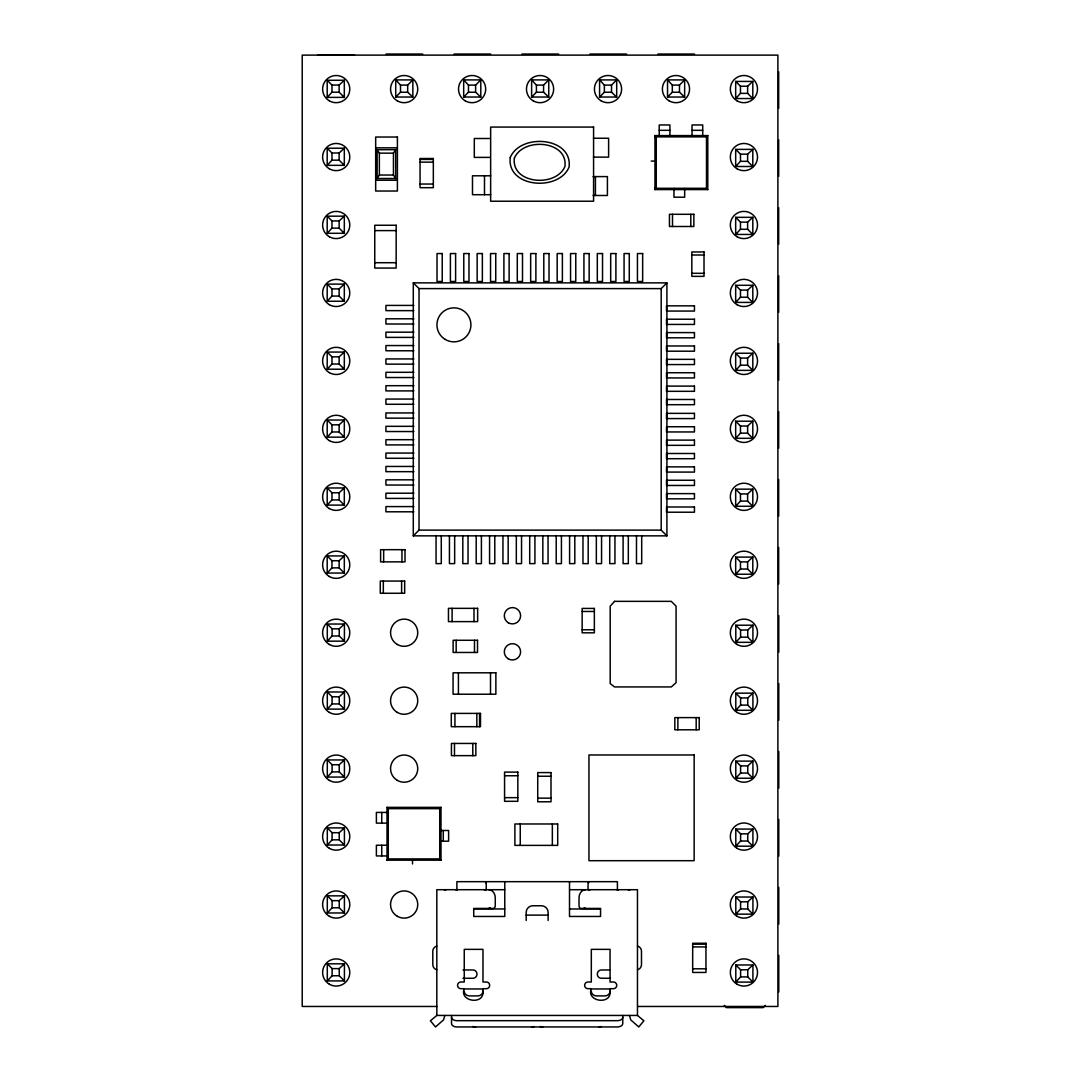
<?xml version="1.0" encoding="UTF-8"?>
<svg xmlns="http://www.w3.org/2000/svg" width="1081" height="1081" viewBox="0 0 1081 1081"><rect width="100%" height="100%" fill="white"/><g stroke="black" fill="none" stroke-linecap="round" stroke-linejoin="round"><path stroke-width="1.5" d="M655.762 186.905L654.964 189.58L707.785 189.58L707.785 135.584L654.964 135.584L654.964 189.58L656.248 188.297L656.248 136.868L654.964 135.584L655.762 138.26M377.134 178.5L379.35 175.041L379.35 153.151L377.134 149.691L395.687 149.691L395.687 178.5L377.134 178.5L377.134 149.691M395.687 178.5L393.457 175.041L393.457 153.151L395.687 149.691M327.192 97.385L331.975 92.209L331.975 85.061L327.192 80.264L327.192 97.385L344.312 97.385L344.312 80.264L327.192 80.264M327.192 165.339L331.975 160.164L331.975 153.002L327.192 148.219L344.312 148.219L344.312 165.339L327.192 165.339L327.192 148.219M327.192 233.293L331.975 228.118L331.975 220.956L327.192 216.173L327.192 233.293L344.312 233.293L344.312 216.173L327.192 216.173M327.192 301.248L331.975 296.059L331.975 288.911L327.192 284.114L344.312 284.114L344.312 301.248L327.192 301.248L327.192 284.114M327.192 369.202L331.975 364.013L331.975 356.865L327.192 352.068L344.312 352.068L344.312 369.202L327.192 369.202L327.192 352.068M327.192 437.143L331.975 431.968L331.975 424.819L327.192 420.023L344.312 420.023L344.312 437.143L327.192 437.143L327.192 420.023M327.192 505.097L331.975 499.922L331.975 492.774L327.192 487.977L327.192 505.097L344.312 505.097L344.312 487.977L327.192 487.977M735.675 98.547L740.471 93.371L740.471 86.223L735.675 81.426L735.675 98.547L752.808 98.547L752.808 81.426L735.675 81.426M327.192 573.052L331.975 567.876L331.975 560.728L327.192 555.931L327.192 573.052L344.312 573.052L344.312 555.931L327.192 555.931M735.675 166.501L740.471 161.326L740.471 154.178L735.675 149.381L752.808 149.381L752.808 166.501L735.675 166.501L735.675 149.381M327.3 641.155L332.097 635.979L332.097 628.831L327.3 624.034L344.42 624.034L344.42 641.155L327.3 641.155L327.3 624.034M735.675 234.455L740.471 229.28L740.471 222.132L735.675 217.335L752.808 217.335L752.808 234.455L735.675 234.455L735.675 217.335M327.3 709.109L332.097 703.934L332.097 696.786L327.3 691.989L327.3 709.109L344.42 709.109L344.42 691.989L327.3 691.989M735.675 302.41L740.471 297.234L740.471 290.086L735.675 285.289L752.808 285.289L752.808 302.41L735.675 302.41L735.675 285.289M327.3 777.063L332.097 771.888L332.097 764.74L327.3 759.943L327.3 777.063L344.42 777.063L344.42 759.943L327.3 759.943M735.675 370.364L740.471 365.189L740.471 358.041L735.675 353.244L752.808 353.244L752.808 370.364L735.675 370.364L735.675 353.244M327.3 845.018L332.097 839.842L332.097 832.694L327.3 827.897L344.42 827.897L344.42 845.018L327.3 845.018L327.3 827.897M735.675 438.318L740.471 433.143L740.471 425.995L735.675 421.198L735.675 438.318L752.808 438.318L752.808 421.198L735.675 421.198M327.3 912.972L332.097 907.797L332.097 900.649L327.3 895.852L327.3 912.972L344.42 912.972L344.42 895.852L327.3 895.852M735.675 506.273L740.471 501.098L740.471 493.949L735.675 489.153L752.808 489.153L752.808 506.273L735.675 506.273L735.675 489.153M327.3 980.926L332.097 975.751L332.097 968.603L327.3 963.806L344.42 963.806L344.42 980.926L327.3 980.926L327.3 963.806M735.675 574.227L740.471 569.052L740.471 561.89L735.675 557.107L752.808 557.107L752.808 574.227L735.675 574.227L735.675 557.107M735.796 642.33L740.593 637.155L740.593 630.007L735.796 625.21L752.917 625.21L752.917 642.33L735.796 642.33L735.796 625.21M735.796 710.285L740.593 705.109L740.593 697.961L735.796 693.164L752.917 693.164L752.917 710.285L735.796 710.285L735.796 693.164M735.796 778.239L740.593 773.064L740.593 765.916L735.796 761.119L752.917 761.119L752.917 778.239L735.796 778.239L735.796 761.119M735.796 846.193L740.593 841.018L740.593 833.856L735.796 829.073L752.917 829.073L752.917 846.193L735.796 846.193L735.796 829.073M735.796 914.148L740.593 908.959L740.593 901.811L735.796 897.027L752.917 897.027L752.917 914.148L735.796 914.148L735.796 897.027M735.796 982.102L740.593 976.913L740.593 969.765L735.796 964.968L752.917 964.968L752.917 982.102L735.796 982.102L735.796 964.968M395.727 97.033L400.51 92.236L407.672 92.236L412.847 97.033L412.847 79.913L395.727 79.913L395.727 97.033L412.847 97.033M395.727 79.913L400.51 85.088L407.672 85.088L412.847 79.913M463.681 97.033L468.465 92.236L475.613 92.236L480.802 97.033L480.802 79.913L463.681 79.913L463.681 97.033L480.802 97.033M463.681 79.913L468.465 85.088L475.613 85.088L480.802 79.913M531.622 97.033L536.419 92.236L543.567 92.236L548.756 97.033L548.756 79.913L531.622 79.913L531.622 97.033L548.756 97.033M531.622 79.913L536.419 85.088L543.567 85.088L548.756 79.913M599.577 97.033L604.374 92.236L611.522 92.236L616.697 97.033L616.697 79.913L599.577 79.913L599.577 97.033L616.697 97.033M599.577 79.913L604.374 85.088L611.522 85.088L616.697 79.913M667.531 97.033L672.328 92.236L679.476 92.236L684.651 97.033L684.651 79.913L667.531 79.913L667.531 97.033L684.651 97.033M667.531 79.913L672.328 85.088L679.476 85.088L684.651 79.913M707.785 189.58L706.501 188.297L706.501 136.868L707.785 135.584M413.293 535.852L419.023 530.122L419.023 288.6L413.293 282.871L413.293 535.852L666.909 535.852L666.909 282.871L413.293 282.871M419.023 288.6L661.194 288.6L666.909 282.871M387.012 860.179L388.282 858.909L439.724 858.909L440.994 860.179L440.994 807.372L387.012 807.372L387.012 860.179L440.994 860.179M387.012 807.372L388.282 808.656L439.724 808.656L440.994 807.372M765.348 1005.398L763.118 1007.627L726.5 1007.627L724.256 1005.398M331.975 85.061L339.137 85.061L344.312 80.264M331.975 153.002L339.137 153.002L344.312 148.219M331.975 220.956L339.137 220.956L344.312 216.173M331.975 288.911L339.137 288.911L344.312 284.114M331.975 356.865L339.137 356.865L344.312 352.068M331.975 424.819L339.137 424.819L344.312 420.023M740.471 86.223L747.62 86.223L752.808 81.426M331.975 492.774L339.137 492.774L344.312 487.977M740.471 154.178L747.62 154.178L752.808 149.381M331.975 560.728L339.137 560.728L344.312 555.931M740.471 222.132L747.62 222.132L752.808 217.335M332.097 628.831L339.245 628.831L344.42 624.034M740.471 290.086L747.62 290.086L752.808 285.289M332.097 696.786L339.245 696.786L344.42 691.989M740.471 358.041L747.62 358.041L752.808 353.244M332.097 764.74L339.245 764.74L344.42 759.943M740.471 425.995L747.62 425.995L752.808 421.198M332.097 832.694L339.245 832.694L344.42 827.897M740.471 493.949L747.62 493.949L752.808 489.153M332.097 900.649L339.245 900.649L344.42 895.852M740.471 561.89L747.62 561.89L752.808 557.107M332.097 968.603L339.245 968.603L344.42 963.806M740.593 630.007L747.741 630.007L752.917 625.21M740.593 697.961L747.741 697.961L752.917 693.164M740.593 765.916L747.741 765.916L752.917 761.119M740.593 833.856L747.741 833.856L752.917 829.073M740.593 901.811L747.741 901.811L752.917 897.027M740.593 969.765L747.741 969.765L752.917 964.968M629.439 1015.451L630.736 1019.856L638.763 1026.95L643.898 1020.775L637.466 1015.451L436.819 1015.451L430.4 1020.775L435.521 1026.95L443.561 1019.856L444.845 1015.451M617.143 890.041L618.737 889.704M628.493 890.041L630.088 889.704M386.093 54.05L422.712 54.05M454.047 54.05L490.666 54.05M522.001 54.05L558.62 54.05M589.956 54.05L626.575 54.05M657.91 54.05L694.529 54.05M317.882 54.969L354.5 54.969M331.975 92.209L339.137 92.209L344.312 97.385M740.471 93.371L747.62 93.371L752.808 98.547M659.221 130.315L669.923 130.315M692.029 130.315L702.718 130.315M656.248 136.868L706.501 136.868M593.469 138.246L608.617 138.246L608.617 157.137L593.469 157.137M489.463 138.503L474.302 138.503L474.302 157.394L489.463 157.394M375.675 147.827L397.403 147.827M379.35 153.151L393.457 153.151M420.063 159.407L433.332 159.407M331.975 160.164L339.137 160.164L344.312 165.339M651.194 161.083L655.208 161.083M740.471 161.326L747.62 161.326L752.808 166.501M420.063 162.15L433.332 162.15M379.35 175.041L393.457 175.041M490.72 175.798L472.492 175.798L472.492 194.702L490.72 194.702M593.077 176.595L607.414 176.595L607.414 195.485L593.077 195.485M375.675 180.23L397.403 180.23M420.063 184.04L433.332 184.04M656.248 188.297L706.501 188.297M331.975 228.118L339.137 228.118L344.312 233.293M740.471 229.28L747.62 229.28L752.808 234.455M374.756 230.604L396.159 230.604M691.826 255.008L704.015 255.008M374.756 262.71L396.159 262.71M691.826 273.304L704.015 273.304M331.975 296.059L339.137 296.059L344.312 301.248M740.471 297.234L747.62 297.234L752.808 302.41M413.861 305.423L385.931 305.423L385.931 310.639L413.861 310.639M413.861 318.8L385.931 318.8L385.931 324.016L413.861 324.016M413.861 332.178L385.931 332.178L385.931 337.394L413.861 337.394M413.861 345.555L385.931 345.555L385.931 350.771L413.861 350.771M413.861 358.933L385.931 358.933L385.931 364.148L413.861 364.148M331.975 364.013L339.137 364.013L344.312 369.202M740.471 365.189L747.62 365.189L752.808 370.364M413.861 372.31L385.931 372.31L385.931 377.526L413.861 377.526M413.861 385.687L385.931 385.687L385.931 390.903L413.861 390.903M413.861 399.065L385.931 399.065L385.931 404.28L413.861 404.28M413.861 412.942L385.931 412.942L385.931 418.158L413.861 418.158M413.861 426.319L385.931 426.319L385.931 431.535L413.861 431.535M331.975 431.968L339.137 431.968L344.312 437.143M740.471 433.143L747.62 433.143L752.808 438.318M413.861 439.697L385.931 439.697L385.931 444.913L413.861 444.913M413.861 453.074L385.931 453.074L385.931 458.29L413.861 458.29M413.861 466.452L385.931 466.452L385.931 471.667L413.861 471.667M413.861 479.829L385.931 479.829L385.931 485.045L413.861 485.045M413.861 493.206L385.931 493.206L385.931 498.422L413.861 498.422M331.975 499.922L339.137 499.922L344.312 505.097M740.471 501.098L747.62 501.098L752.808 506.273M413.861 506.584L385.931 506.584L385.931 511.799L413.861 511.799M419.023 530.122L661.194 530.122L666.909 535.852M331.975 567.876L339.137 567.876L344.312 573.052M740.471 569.052L747.62 569.052L752.808 574.227M582.159 611.468L594.361 611.468M582.159 629.777L594.361 629.777M332.097 635.979L339.245 635.979L344.42 641.155M740.593 637.155L747.741 637.155L752.917 642.33M332.097 703.934L339.245 703.934L344.42 709.109M740.593 705.109L747.741 705.109L752.917 710.285M332.097 771.888L339.245 771.888L344.42 777.063M740.593 773.064L747.741 773.064L752.917 778.239M504.57 775.753L517.84 775.753M537.73 776.239L550.999 776.239M504.57 797.656L517.84 797.656M537.73 798.143L550.999 798.143M387.552 812.426L376.391 812.426L376.391 823.127L387.552 823.127M440.629 830.492L448.615 830.492L448.615 841.194L440.629 841.194M332.097 839.842L339.245 839.842L344.42 845.018M740.593 841.018L747.741 841.018L752.917 846.193M387.552 845.234L376.391 845.234L376.391 855.936L387.552 855.936M504.773 889.704L436.819 889.704L436.819 1015.451M569.511 889.704L637.466 889.704L637.466 1015.451M332.097 907.797L339.245 907.797L344.42 912.972M473.735 908.972L504.773 908.972M569.511 908.972L600.55 908.972M740.593 908.959L747.741 908.959L752.917 914.148M526.177 915.121L548.121 915.121M692.678 944.172L705.947 944.172M692.678 946.915L705.947 946.915M692.678 968.806L705.947 968.806M463.006 969.968L472.938 969.968A4.013 4.013 0 0 1 476.951 973.981L476.951 974.251A4.013 4.013 0 0 1 472.938 978.264L462.952 978.264M609.63 969.968L601.36 969.968A4.013 4.013 0 0 0 597.347 973.981L597.347 974.251A4.013 4.013 0 0 0 601.36 978.264L610.414 978.264M332.097 975.751L339.245 975.751L344.42 980.926M740.593 976.913L747.741 976.913L752.917 982.102M464.249 988.966L482.977 988.966M591.321 988.966L610.049 988.966M437.156 1006.465L302.221 1006.465L302.221 55.117L777.888 55.117L777.888 1006.465L637.885 1006.465M455.547 889.704L457.141 890.041M444.196 889.704L445.791 890.041M778.779 615.589L778.779 652.194M778.779 683.53L778.779 720.149M778.779 751.484L778.779 788.103M778.779 819.439L778.779 856.057M778.779 887.393L778.779 924.012M778.779 955.347L778.779 991.966M778.671 71.805L778.671 108.424M778.671 139.76L778.671 176.379M778.671 207.714L778.671 244.333M778.671 275.669L778.671 312.287M778.671 343.623L778.671 380.228M778.671 411.564L778.671 448.183M778.671 479.518L778.671 516.137M778.671 547.472L778.671 584.091M747.62 86.223L747.62 93.371M747.62 154.178L747.62 161.326M747.62 222.132L747.62 229.28M747.62 290.086L747.62 297.234M747.62 358.041L747.62 365.189M747.62 425.995L747.62 433.143M747.62 493.949L747.62 501.098M747.62 561.89L747.62 569.052M747.741 630.007L747.741 637.155M747.741 697.961L747.741 705.109M747.741 765.916L747.741 773.064M747.741 833.856L747.741 841.018M747.741 901.811L747.741 908.959M747.741 969.765L747.741 976.913M702.718 136.138L702.718 124.964L692.029 124.964L692.029 136.138M696.178 717.608L696.178 729.797M690.8 214.295L690.8 226.497M684.665 188.472L684.665 197.201L673.963 197.201L673.963 188.472M679.476 85.088L679.476 92.236M677.882 717.608L677.882 729.797M672.504 214.295L672.504 226.497M672.328 85.088L672.328 92.236M669.923 136.138L669.923 124.964L659.221 124.964L659.221 136.138M661.194 288.6L661.194 530.122M641.695 535.69L641.695 563.62L636.479 563.62L636.479 535.69M628.318 535.69L628.318 563.62L623.102 563.62L623.102 535.69M622.751 1015.451L622.751 1023.612A5.351 3.338 0 0 1 617.4 1026.95L456.885 1026.95A5.351 3.338 0 0 1 451.534 1023.612L451.534 1015.451M617.4 889.704L617.4 881.677L456.885 881.677L456.885 889.704M614.94 535.69L614.94 563.62L609.725 563.62L609.725 535.69M611.522 85.088L611.522 92.236M604.374 85.088L604.374 92.236M601.563 535.69L601.563 563.62L596.347 563.62L596.347 535.69M595.415 176.595L595.415 195.485M588.645 881.677L588.645 882.758M588.186 535.69L588.186 563.62L582.97 563.62L582.97 535.69M588.05 881.677L588.05 889.704M574.808 535.69L574.808 563.62L569.592 563.62L569.592 535.69M569.511 881.677L569.511 916.458L600.55 916.458L600.55 908.432L581.213 908.432A2.675 2.189 -90 0 1 579.024 905.756L579.024 897.73A8.026 6.581 90 0 1 585.605 889.704M561.431 535.69L561.431 563.62L556.215 563.62L556.215 535.69M552.35 823.979L552.35 845.383M548.121 920.472L548.121 912.445A6.689 6.689 0 0 0 541.432 905.756L532.865 905.756A6.689 6.689 0 0 0 526.177 912.445L526.177 920.472M548.053 535.69L548.053 563.62L542.838 563.62L542.838 535.69M543.567 85.088L543.567 92.236M536.419 85.088L536.419 92.236M534.919 535.69L534.919 563.62L529.704 563.62L529.704 535.69M521.542 535.69L521.542 563.62L516.326 563.62L516.326 535.69M520.245 823.979L520.245 845.383M508.165 535.69L508.165 563.62L502.949 563.62L502.949 535.69M504.773 881.677L504.773 916.458L473.735 916.458L473.735 908.432L493.071 908.432A2.675 2.189 90 0 0 495.26 905.756L495.26 897.73A8.026 6.581 -90 0 0 488.693 889.704M494.787 535.69L494.787 563.62L489.571 563.62L489.571 535.69M490.517 672.814L490.517 694.218M486.234 881.677L486.234 889.704M485.653 881.677L485.653 882.758M484.491 175.798L484.491 194.702M481.41 535.69L481.41 563.62L476.194 563.62L476.194 535.69M479.572 713.406L479.572 726.675M476.843 713.406L476.843 726.675M475.613 85.088L475.613 92.236M474.478 640.276L474.478 652.465M473.991 608.346L473.991 621.616M472.789 743.444L472.789 755.646M468.465 85.088L468.465 92.236M468.032 535.69L468.032 563.62L462.817 563.62L462.817 535.69M458.412 672.814L458.412 694.218M456.168 640.276L456.168 652.465M454.939 713.406L454.939 726.675M454.655 535.69L454.655 563.62L449.439 563.62L449.439 535.69M454.493 743.444L454.493 755.646M452.101 608.346L452.101 621.616M443.264 830.492L443.264 841.194M441.278 535.69L441.278 563.62L436.062 563.62L436.062 535.69M439.724 808.656L439.724 858.909M412.51 859.949L412.51 863.962M407.672 85.088L407.672 92.236M401.956 549.675L401.956 561.863M401.619 581.065L401.619 593.266M400.51 85.088L400.51 92.236M388.282 808.656L388.282 858.909M383.66 549.675L383.66 561.863M383.323 581.065L383.323 593.266M381.742 812.426L381.742 823.127M381.742 845.234L381.742 855.936M339.137 85.061L339.137 92.209M339.137 153.002L339.137 160.164M339.137 220.956L339.137 228.118M339.137 288.911L339.137 296.059M339.137 356.865L339.137 364.013M339.137 424.819L339.137 431.968M339.137 492.774L339.137 499.922M339.137 560.728L339.137 567.876M339.245 628.831L339.245 635.979M339.245 696.786L339.245 703.934M339.245 764.74L339.245 771.888M339.245 832.694L339.245 839.842M339.245 900.649L339.245 907.797M339.245 968.603L339.245 975.751M637.52 946.064A5.351 5.351 0 0 1 641.479 951.239L641.479 964.617A5.351 5.351 0 0 1 637.52 969.779M436.778 946.064A5.351 5.351 0 0 0 432.805 951.239L432.805 964.617A5.351 5.351 0 0 0 436.778 969.779M610.049 991.277A5.351 4.635 0 0 1 604.698 995.912L596.671 995.912A5.351 4.635 0 0 1 591.321 991.277M482.977 991.277A5.351 4.635 0 0 1 477.626 995.912L469.6 995.912A5.351 4.635 0 0 1 464.249 991.277M585.821 908.432A2.675 2.189 -90 0 1 584.267 907.648M490.017 907.648A2.675 2.189 -90 0 1 488.463 908.432M588.51 889.974A8.026 6.581 -90 0 1 590.212 889.704M484.085 889.704A8.026 6.581 -90 0 1 485.788 889.974M534.203 1026.504A5.351 3.338 0 0 1 531.528 1026.95M601.36 1026.504A5.351 3.338 0 0 1 598.685 1026.95M542.77 1026.95A5.351 3.338 0 0 1 540.095 1026.504M475.613 1026.95A5.351 3.338 0 0 1 472.938 1026.504M622.751 1017.343A5.351 3.338 0 0 1 617.4 1020.68L456.885 1020.68A5.351 3.338 0 0 1 451.534 1017.343M482.977 993.29C482.112 1004.844 459.195 1001.182 464.249 988.696L460.898 988.696A3.338 3.338 0 0 1 457.56 985.345A3.338 3.338 0 0 1 460.898 982.007L464.249 982.007L464.249 949.361L482.977 949.361L482.977 982.007L486.315 982.007A3.338 3.338 0 0 1 489.666 985.345A3.338 3.338 0 0 1 486.315 988.696L482.977 988.696L482.977 993.29M610.049 993.29C609.184 1004.844 586.28 1001.182 591.321 988.696L587.983 988.696A3.338 3.338 0 0 1 584.632 985.345A3.338 3.338 0 0 1 587.983 982.007L591.321 982.007L591.321 949.361L610.049 949.361L610.049 982.007L613.386 982.007A3.338 3.338 0 0 1 616.738 985.345A3.338 3.338 0 0 1 613.386 988.696L610.049 988.696L610.049 993.29M510.259 157.488C506.435 187.635 558.674 191.877 569.052 167.163C572.862 137.017 520.637 132.774 510.259 157.488M514.367 158.164C511.083 184.094 556.012 187.743 564.931 166.488C568.214 140.557 523.299 136.909 514.367 158.164M614.562 601.347L610.197 606.184L610.197 683.57L614.562 686.935L671.328 686.935L676.071 682.652L676.071 606.184L671.301 601.347L614.562 601.347M593.577 127.072L490.639 127.072L490.639 201.228L593.577 201.228L593.577 127.072M397.403 137.03L375.675 137.03L375.675 191.026L397.403 191.026L397.403 137.03M433.332 158.502L420.063 158.502L420.063 187.689L433.332 187.689L433.332 158.502M693.853 214.295L669.45 214.295L669.45 226.497L693.853 226.497L693.853 214.295M396.159 225.253L374.756 225.253L374.756 268.061L396.159 268.061L396.159 225.253M704.015 251.954L691.826 251.954L691.826 276.358L704.015 276.358L704.015 251.954M442.237 253.549L437.021 253.549L437.021 281.479L442.237 281.479L442.237 253.549M455.614 253.549L450.399 253.549L450.399 281.479L455.614 281.479L455.614 253.549M468.992 253.549L463.776 253.549L463.776 281.479L468.992 281.479L468.992 253.549M482.369 253.549L477.153 253.549L477.153 281.479L482.369 281.479L482.369 253.549M495.747 253.549L490.531 253.549L490.531 281.479L495.747 281.479L495.747 253.549M509.124 253.549L503.908 253.549L503.908 281.479L509.124 281.479L509.124 253.549M522.501 253.549L517.286 253.549L517.286 281.479L522.501 281.479L522.501 253.549M535.879 253.549L530.663 253.549L530.663 281.479L535.879 281.479L535.879 253.549M549.013 253.549L543.797 253.549L543.797 281.479L549.013 281.479L549.013 253.549M562.39 253.549L557.174 253.549L557.174 281.479L562.39 281.479L562.39 253.549M575.768 253.549L570.552 253.549L570.552 281.479L575.768 281.479L575.768 253.549M589.145 253.549L583.929 253.549L583.929 281.479L589.145 281.479L589.145 253.549M602.522 253.549L597.307 253.549L597.307 281.479L602.522 281.479L602.522 253.549M615.9 253.549L610.684 253.549L610.684 281.479L615.9 281.479L615.9 253.549M629.277 253.549L624.061 253.549L624.061 281.479L629.277 281.479L629.277 253.549M642.655 253.549L637.439 253.549L637.439 281.479L642.655 281.479L642.655 253.549M694.448 305.842L666.518 305.842L666.518 311.058L694.448 311.058L694.448 305.842M694.448 319.219L666.518 319.219L666.518 324.435L694.448 324.435L694.448 319.219M694.448 332.597L666.518 332.597L666.518 337.812L694.448 337.812L694.448 332.597M694.448 345.974L666.518 345.974L666.518 351.19L694.448 351.19L694.448 345.974M694.448 359.351L666.518 359.351L666.518 364.567L694.448 364.567L694.448 359.351M694.448 372.729L666.518 372.729L666.518 377.945L694.448 377.945L694.448 372.729M694.448 386.106L666.518 386.106L666.518 391.322L694.448 391.322L694.448 386.106M694.448 399.484L666.518 399.484L666.518 404.699L694.448 404.699L694.448 399.484M694.448 413.361L666.518 413.361L666.518 418.577L694.448 418.577L694.448 413.361M694.448 426.738L666.518 426.738L666.518 431.954L694.448 431.954L694.448 426.738M694.448 440.116L666.518 440.116L666.518 445.331L694.448 445.331L694.448 440.116M694.448 453.493L666.518 453.493L666.518 458.709L694.448 458.709L694.448 453.493M694.448 466.87L666.518 466.87L666.518 472.086L694.448 472.086L694.448 466.87M694.448 480.248L666.518 480.248L666.518 485.464L694.448 485.464L694.448 480.248M694.448 493.625L666.518 493.625L666.518 498.841L694.448 498.841L694.448 493.625M694.448 507.003L666.518 507.003L666.518 512.218L694.448 512.218L694.448 507.003M405.01 549.675L380.607 549.675L380.607 561.863L405.01 561.863L405.01 549.675M404.672 581.065L380.269 581.065L380.269 593.266L404.672 593.266L404.672 581.065M477.64 608.346L448.453 608.346L448.453 621.616L477.64 621.616L477.64 608.346M594.361 608.427L582.159 608.427L582.159 632.817L594.361 632.817L594.361 608.427M477.518 640.276L453.128 640.276L453.128 652.465L477.518 652.465L477.518 640.276M495.868 672.814L453.061 672.814L453.061 694.218L495.868 694.218L495.868 672.814M480.491 713.406L451.29 713.406L451.29 726.675L480.491 726.675L480.491 713.406M699.218 717.608L674.828 717.608L674.828 729.797L699.218 729.797L699.218 717.608M475.843 743.444L451.439 743.444L451.439 755.646L475.843 755.646L475.843 743.444M694.151 754.97L588.956 754.97L588.956 860.692L694.151 860.692L694.151 754.97M517.84 772.104L504.57 772.104L504.57 801.305L517.84 801.305L517.84 772.104M550.999 772.591L537.73 772.591L537.73 801.791L550.999 801.791L550.999 772.591M557.701 823.979L514.894 823.979L514.894 845.383L557.701 845.383L557.701 823.979M705.947 943.267L692.678 943.267L692.678 972.454L705.947 972.454L705.947 943.267M508.367 622.805A8.162 8.162 0 0 0 520.61 615.738A8.162 8.162 0 0 0 508.367 608.671A8.162 8.162 0 0 0 508.367 622.805M508.367 658.883A8.162 8.162 0 0 0 520.61 651.829A8.162 8.162 0 0 0 508.367 644.762A8.162 8.162 0 0 0 508.367 658.883M329.408 984.25A13.594 13.594 0 0 0 349.785 972.481A13.594 13.594 0 0 0 329.408 960.712A13.594 13.594 0 0 0 329.408 984.25M329.408 916.31A13.594 13.594 0 0 0 349.785 904.527A13.594 13.594 0 0 0 329.408 892.757A13.594 13.594 0 0 0 329.408 916.31M329.408 848.355A13.594 13.594 0 0 0 349.785 836.586A13.594 13.594 0 0 0 329.408 824.817A13.594 13.594 0 0 0 329.408 848.355M329.408 780.401A13.594 13.594 0 0 0 349.785 768.632A13.594 13.594 0 0 0 329.408 756.862A13.594 13.594 0 0 0 329.408 780.401M329.408 712.447A13.594 13.594 0 0 0 349.785 700.677A13.594 13.594 0 0 0 329.408 688.908A13.594 13.594 0 0 0 329.408 712.447M329.408 644.492A13.594 13.594 0 0 0 349.785 632.723A13.594 13.594 0 0 0 329.408 620.953A13.594 13.594 0 0 0 329.408 644.492M329.408 576.538A13.594 13.594 0 0 0 349.785 564.768A13.594 13.594 0 0 0 329.408 552.999A13.594 13.594 0 0 0 329.408 576.538M329.408 508.583A13.594 13.594 0 0 0 349.785 496.814A13.594 13.594 0 0 0 329.408 485.045A13.594 13.594 0 0 0 329.408 508.583M329.408 440.629A13.594 13.594 0 0 0 349.785 428.86A13.594 13.594 0 0 0 329.408 417.09A13.594 13.594 0 0 0 329.408 440.629M329.408 372.675A13.594 13.594 0 0 0 349.785 360.905A13.594 13.594 0 0 0 329.408 349.136A13.594 13.594 0 0 0 329.408 372.675M329.408 304.72A13.594 13.594 0 0 0 349.785 292.951A13.594 13.594 0 0 0 329.408 281.182A13.594 13.594 0 0 0 329.408 304.72M329.408 236.766A13.594 13.594 0 0 0 349.785 224.997A13.594 13.594 0 0 0 329.408 213.227A13.594 13.594 0 0 0 329.408 236.766M329.408 168.825A13.594 13.594 0 0 0 349.785 157.056A13.594 13.594 0 0 0 329.408 145.286A13.594 13.594 0 0 0 329.408 168.825M329.408 100.871A13.594 13.594 0 0 0 349.785 89.101A13.594 13.594 0 0 0 329.408 77.332A13.594 13.594 0 0 0 329.408 100.871M737.12 984.25A13.594 13.594 0 0 0 757.511 972.481A13.594 13.594 0 0 0 737.12 960.712A13.594 13.594 0 0 0 737.12 984.25M737.12 916.31A13.594 13.594 0 0 0 757.511 904.527A13.594 13.594 0 0 0 737.12 892.757A13.594 13.594 0 0 0 737.12 916.31M737.12 848.355A13.594 13.594 0 0 0 757.511 836.586A13.594 13.594 0 0 0 737.12 824.817A13.594 13.594 0 0 0 737.12 848.355M737.12 780.401A13.594 13.594 0 0 0 757.511 768.632A13.594 13.594 0 0 0 737.12 756.862A13.594 13.594 0 0 0 737.12 780.401M737.12 712.447A13.594 13.594 0 0 0 757.511 700.677A13.594 13.594 0 0 0 737.12 688.908A13.594 13.594 0 0 0 737.12 712.447M737.12 644.492A13.594 13.594 0 0 0 757.511 632.723A13.594 13.594 0 0 0 737.12 620.953A13.594 13.594 0 0 0 737.12 644.492M737.12 576.538A13.594 13.594 0 0 0 757.511 564.768A13.594 13.594 0 0 0 737.12 552.999A13.594 13.594 0 0 0 737.12 576.538M732.148 503.611A13.594 13.594 0 0 0 755.687 503.611A13.594 13.594 0 0 0 743.917 483.221A13.594 13.594 0 0 0 732.148 503.611M737.12 440.629A13.594 13.594 0 0 0 757.511 428.86A13.594 13.594 0 0 0 737.12 417.09A13.594 13.594 0 0 0 737.12 440.629M737.12 372.675A13.594 13.594 0 0 0 757.511 360.905A13.594 13.594 0 0 0 737.12 349.136A13.594 13.594 0 0 0 737.12 372.675M737.12 304.72A13.594 13.594 0 0 0 757.511 292.951A13.594 13.594 0 0 0 737.12 281.182A13.594 13.594 0 0 0 737.12 304.72M737.12 236.766A13.594 13.594 0 0 0 757.511 224.997A13.594 13.594 0 0 0 737.12 213.227A13.594 13.594 0 0 0 737.12 236.766M737.12 168.825A13.594 13.594 0 0 0 757.511 157.056A13.594 13.594 0 0 0 737.12 145.286A13.594 13.594 0 0 0 737.12 168.825M737.12 100.871A13.594 13.594 0 0 0 757.511 89.101A13.594 13.594 0 0 0 737.12 77.332A13.594 13.594 0 0 0 737.12 100.871M397.349 100.871A13.594 13.594 0 0 0 417.739 89.101A13.594 13.594 0 0 0 397.349 77.332A13.594 13.594 0 0 0 397.349 100.871M465.303 100.871A13.594 13.594 0 0 0 485.693 89.101A13.594 13.594 0 0 0 465.303 77.332A13.594 13.594 0 0 0 465.303 100.871M533.257 100.871A13.594 13.594 0 0 0 553.648 89.101A13.594 13.594 0 0 0 533.257 77.332A13.594 13.594 0 0 0 533.257 100.871M601.212 100.871A13.594 13.594 0 0 0 621.602 89.101A13.594 13.594 0 0 0 601.212 77.332A13.594 13.594 0 0 0 601.212 100.871M669.166 100.871A13.594 13.594 0 0 0 689.556 89.101A13.594 13.594 0 0 0 669.166 77.332A13.594 13.594 0 0 0 669.166 100.871M397.349 780.401A13.594 13.594 0 0 0 417.739 768.632A13.594 13.594 0 0 0 397.349 756.862A13.594 13.594 0 0 0 397.349 780.401M397.349 712.447A13.594 13.594 0 0 0 417.739 700.677A13.594 13.594 0 0 0 397.349 688.908A13.594 13.594 0 0 0 397.349 712.447M397.349 644.492A13.594 13.594 0 0 0 417.739 632.723A13.594 13.594 0 0 0 397.349 620.953A13.594 13.594 0 0 0 397.349 644.492M397.349 916.31A13.594 13.594 0 0 0 417.739 904.527A13.594 13.594 0 0 0 397.349 892.757A13.594 13.594 0 0 0 397.349 916.31M444.967 339.285A16.985 16.985 0 0 0 470.911 325.395A16.985 16.985 0 0 0 445.899 309.882A16.985 16.985 0 0 0 444.967 339.285"/></g></svg>
